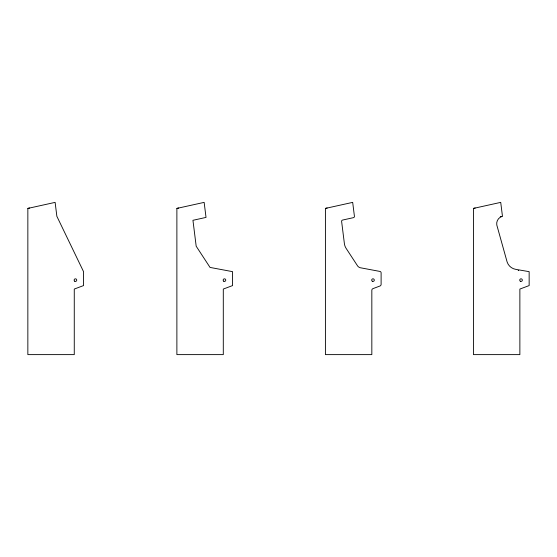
<?xml version="1.0" encoding="UTF-8"?>
<svg xmlns="http://www.w3.org/2000/svg" width="557" height="557" viewBox="0 0 557 557"><rect width="100%" height="100%" fill="white"/><g stroke="black" fill="none" stroke-linecap="round" stroke-linejoin="round"><path stroke-width="0.84" d="M27.85 208.409L55.122 202.379L56.863 216.304L83.55 271.656L83.55 285.581L74.269 289.062L74.269 354.621L27.85 354.621L27.85 208.409L29.591 208.019M176.882 208.409L204.147 202.379L206.027 217.404L192.945 220.3L196.182 246.208L210.038 267.423L232.582 271.656L232.582 285.581L223.294 289.062L223.294 354.621L176.882 354.621L176.882 208.409L178.623 208.019M325.413 208.409L352.685 202.379L354.419 216.248A1.281 1.281 0 0 1 353.423 217.662L342.611 220.05A1.281 1.281 0 0 0 341.622 221.456L344.386 243.583A11.439 11.439 0 0 0 346.162 248.422L357.691 266.072A5.333 5.333 0 0 0 360.149 267.715L379.951 271.433A1.42 1.42 0 0 1 381.113 272.833L381.113 284.342A1.789 1.789 0 0 1 379.951 286.013L372.988 288.623A1.789 1.789 0 0 0 371.832 290.301L371.832 354.621L325.413 354.621L325.413 208.409L327.154 208.019M473.45 208.409L500.722 202.379L502.463 216.304A7.631 7.631 0 0 0 496.781 224.944L507.107 261.943A10.931 10.931 0 0 0 515.657 269.337L529.15 271.656L529.15 285.581L519.869 289.062L519.869 354.621L473.45 354.621L473.45 208.409L475.191 208.019M500.277 216.729L501.885 216.374M518.184 270.361L518.706 270.451M520.335 281.229A1.309 1.309 0 0 0 522.334 280.171A1.309 1.309 0 0 0 520.412 278.973A1.309 1.309 0 0 0 520.335 281.229M372.299 281.229A1.309 1.309 0 0 0 374.297 280.171A1.309 1.309 0 0 0 372.375 278.973A1.309 1.309 0 0 0 372.299 281.229M223.768 281.229A1.309 1.309 0 0 0 225.759 280.171A1.309 1.309 0 0 0 223.844 278.973A1.309 1.309 0 0 0 223.768 281.229M74.735 281.229A1.309 1.309 0 0 0 76.734 280.171A1.309 1.309 0 0 0 74.812 278.973A1.309 1.309 0 0 0 74.735 281.229"/></g></svg>
